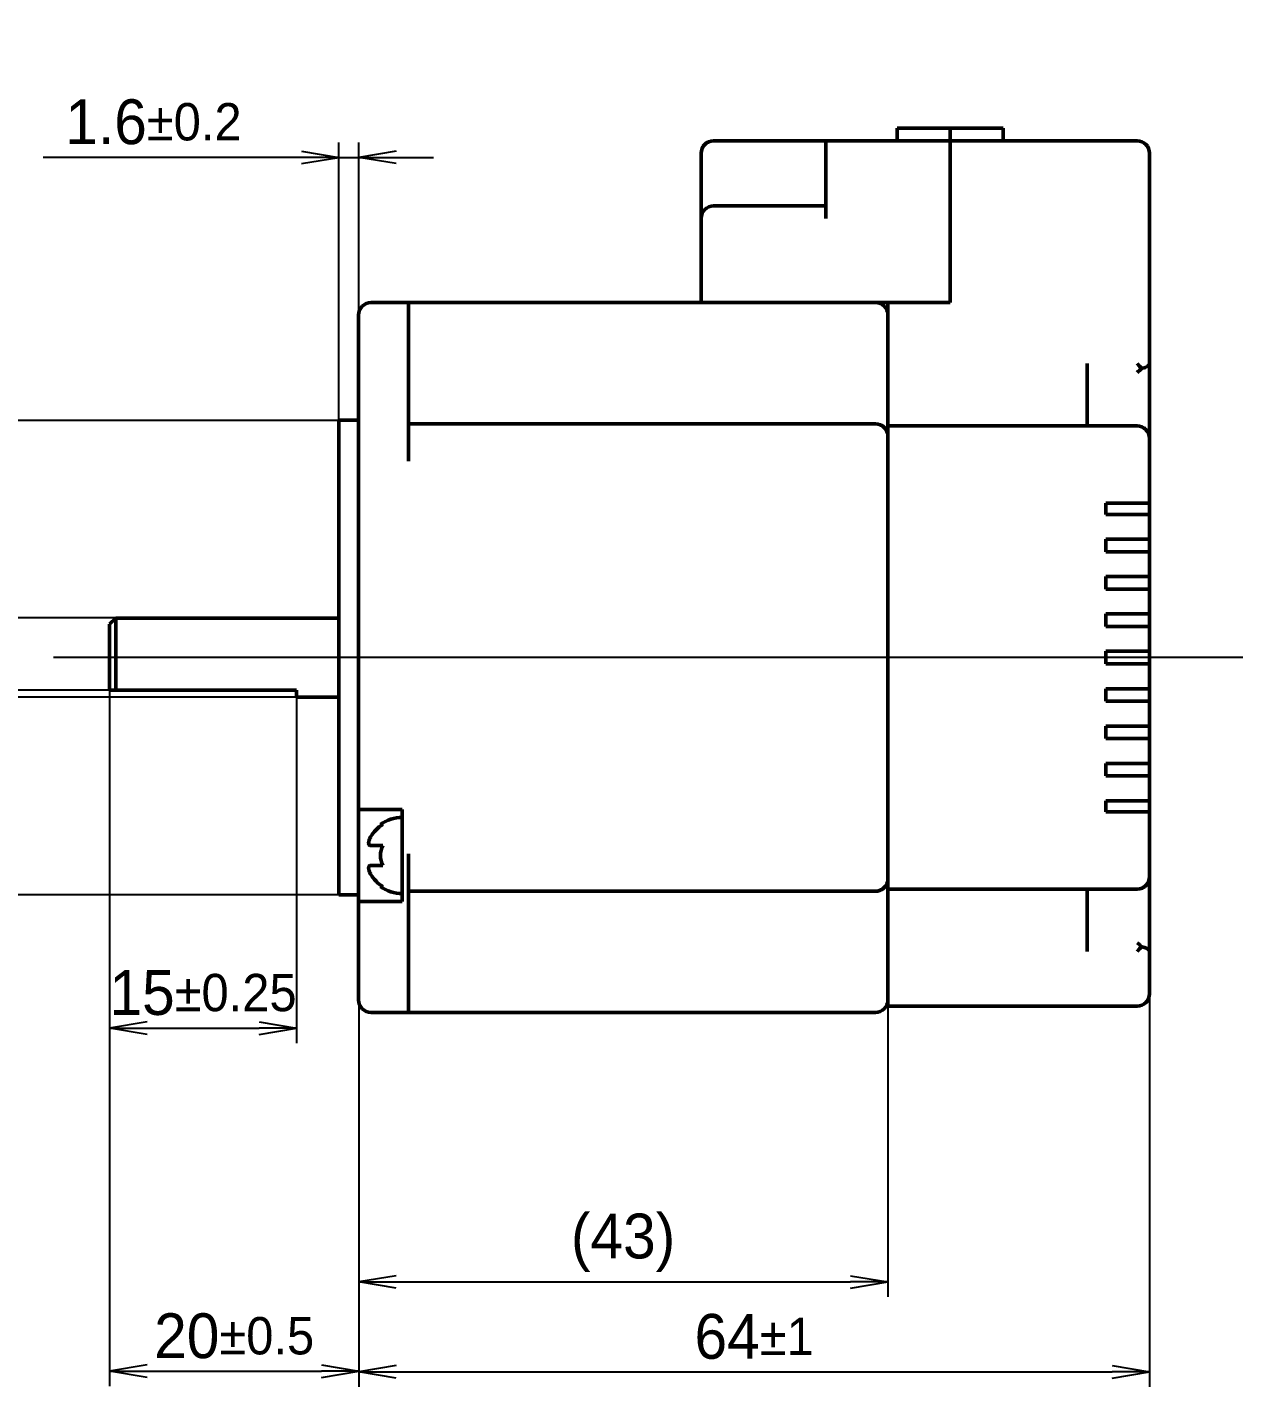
# Model space of a CAD drawing. Header units: millimetres. Extents: x 583 to 1920, y -107 to 363.
# Drawn here: x 806.7 to 904.4, y 88.1 to 197.3 of the extents above; entities that cross this region are included whole.
import ezdxf

# ---------------------------------------------------------------- set-up
doc = ezdxf.new("R2010")
doc.units = ezdxf.units.MM
doc.header["$LTSCALE"] = 1.2
doc.layers.add('외형선(ISO)', color=7, linetype='Continuous', lineweight=50)
doc.layers.add('중심선(ISO)', color=7, linetype='Continuous', lineweight=25)
doc.layers.add('치수(ISO)', color=1, linetype='Continuous', lineweight=25, true_color=0xff0000)
doc.styles.add('레이블 문자 (JIS)', font='')
doc.styles.get('레이블 문자 (JIS)').set_extended_font_data('Gulim')
doc.dimstyles.new('복사 대상기본값 (JIS)', dxfattribs={"dimscale": 1.2, "dimtxt": 3, "dimasz": 2.5, "dimexe": 1, "dimexo": 0, "dimgap": 0.8, "dimtad": 1, "dimdsep": 46, "dimtxsty": '레이블 문자 (JIS)', "dimblk": 'OPEN', "dimcen": 0.09, "dimdle": 10, "dimclrd": 256, "dimclre": 256, "dimclrt": 256, "dimadec": 0, "dimazin": 2, "dimtfac": 0.833333, "dimtmove": 0, "dimatfit": 3, "dimldrblk": 'OPEN', "dimfxl": 1, "dimtolj": 1, "dimtzin": 0, "dimlwd": -1, "dimlwe": -1, "dimarcsym": 0})

# ---------------------------------------------------------------- blocks, each defined once
blk = doc.blocks.new('_Open')
at = {"color": 0, "linetype": 'ByBlock', "lineweight": -2}
for p, q in [((-1, 0.167), (0, 0)), ((-1, -0.167), (0, 0)), ((0, 0), (-1, 0))]:
    blk.add_line(p, q, dxfattribs=at)
blk = doc.blocks.new('*D12')
at = {"layer": 'Defpoints', "color": 0}
for p in [(813.87, 149.89), (803.42, 144.09), (813.37, 144.09)]:
    blk.add_point(p, dxfattribs=at)
at = {"layer": '치수(ISO)', "color": 0}
for p, q in [((803.42, 152.89), (803.42, 186.29)), ((813.87, 149.89), (802.22, 149.89)), ((803.42, 149.89), (803.42, 144.09)), ((813.37, 144.09), (802.22, 144.09)), ((803.42, 141.09), (803.42, 138.09))]:
    blk.add_line(p, q, dxfattribs=at)
at = {"layer": '치수(ISO)', "color": 0, "linetype": 'ByBlock', "xscale": 3, "yscale": 3, "zscale": 3}
for p, rotation in [((803.42, 149.89), 270), ((803.42, 144.09), 90)]:
    blk.add_blockref('_Open', p, dxfattribs=dict(at, rotation=rotation))
at = {"layer": '치수(ISO)', "color": 0, "insert": (795.22, 177.77), "char_height": 3.6, "attachment_point": 2, "rotation": 90, "style": '레이블 문자 (JIS)'}
blk.add_mtext('\\A1;5.8{\\H3.000000;\\S 0.0^ -0.1;}', dxfattribs=at)
blk = doc.blocks.new('*D13')
at = {"layer": 'Defpoints', "color": 0}
for p in [(813.87, 149.89), (791.87, 143.54), (828.37, 143.54)]:
    blk.add_point(p, dxfattribs=at)
at = {"layer": '치수(ISO)', "color": 0}
for p, q in [((791.87, 152.89), (791.87, 197.03)), ((813.87, 149.89), (790.67, 149.89)), ((791.87, 149.89), (791.87, 143.54)), ((828.37, 143.54), (790.67, 143.54)), ((791.87, 140.54), (791.87, 137.54))]:
    blk.add_line(p, q, dxfattribs=at)
at = {"layer": '치수(ISO)', "color": 0, "linetype": 'ByBlock', "xscale": 3, "yscale": 3, "zscale": 3}
for p, rotation in [((791.87, 149.89), 270), ((791.87, 143.54), 90)]:
    blk.add_blockref('_Open', p, dxfattribs=dict(at, rotation=rotation))
at = {"layer": '치수(ISO)', "color": 0, "insert": (783.48, 182.85), "char_height": 3.6, "attachment_point": 2, "rotation": 90, "style": '레이블 문자 (JIS)'}
blk.add_mtext('\\A1;\\fGulim|b0|i0;Ø6.35{\\H3.000000;\\S 0.000^ -0.012;}', dxfattribs=at)
blk = doc.blocks.new('*D14')
at = {"layer": 'Defpoints', "color": 0}
for p in [(831.77, 165.76), (780.97, 127.66), (831.77, 127.66)]:
    blk.add_point(p, dxfattribs=at)
at = {"layer": '치수(ISO)', "color": 0}
for p, q in [((831.77, 165.76), (779.77, 165.76)), ((780.97, 162.76), (780.97, 130.66)), ((831.77, 127.66), (779.77, 127.66))]:
    blk.add_line(p, q, dxfattribs=at)
at = {"layer": '치수(ISO)', "color": 0, "linetype": 'ByBlock', "xscale": 3, "yscale": 3, "zscale": 3}
for p, rotation in [((780.97, 165.76), 90), ((780.97, 127.66), 270)]:
    blk.add_blockref('_Open', p, dxfattribs=dict(at, rotation=rotation))
at = {"layer": '치수(ISO)', "color": 0, "insert": (771.93, 146.71), "char_height": 3.6, "attachment_point": 2, "rotation": 90, "style": '레이블 문자 (JIS)'}
blk.add_mtext('\\A1;{\\fAIGDT|b0|i0;\\ln}\\fGulim|b0|i0;38.1{\\H3.000000;\\S 0.00^ -0.05;}', dxfattribs=at)
blk = doc.blocks.new('*D15')
at = {"layer": 'Defpoints', "color": 0}
for p in [(813.37, 144.09), (828.37, 143.54), (828.37, 116.95)]:
    blk.add_point(p, dxfattribs=at)
at = {"layer": '치수(ISO)', "color": 0}
for p, q in [((813.37, 144.09), (813.37, 115.75)), ((828.37, 143.54), (828.37, 115.75)), ((816.37, 116.95), (825.37, 116.95))]:
    blk.add_line(p, q, dxfattribs=at)
at = {"layer": '치수(ISO)', "color": 0, "linetype": 'ByBlock', "xscale": 3, "yscale": 3, "zscale": 3, "rotation": 180}
blk.add_blockref('_Open', (813.37, 116.95), dxfattribs=at)
at = {"layer": '치수(ISO)', "color": 0, "linetype": 'ByBlock', "xscale": 3, "yscale": 3, "zscale": 3}
blk.add_blockref('_Open', (828.37, 116.95), dxfattribs=at)
at = {"layer": '치수(ISO)', "color": 0, "insert": (820.87, 121.61), "char_height": 3.6, "attachment_point": 2, "style": '레이블 문자 (JIS)'}
blk.add_mtext('\\A1;15{\\H3.000000;%%p0.25}', dxfattribs=at)
blk = doc.blocks.new('*D16')
at = {"layer": 'Defpoints', "color": 0}
for p in [(813.37, 144.09), (833.37, 119.21), (833.37, 89.4)]:
    blk.add_point(p, dxfattribs=at)
at = {"layer": '치수(ISO)', "color": 0}
for p, q in [((813.37, 144.09), (813.37, 88.2)), ((833.37, 119.21), (833.37, 88.2)), ((816.37, 89.4), (830.37, 89.4))]:
    blk.add_line(p, q, dxfattribs=at)
at = {"layer": '치수(ISO)', "color": 0, "linetype": 'ByBlock', "xscale": 3, "yscale": 3, "zscale": 3, "rotation": 180}
blk.add_blockref('_Open', (813.37, 89.4), dxfattribs=at)
at = {"layer": '치수(ISO)', "color": 0, "linetype": 'ByBlock', "xscale": 3, "yscale": 3, "zscale": 3}
blk.add_blockref('_Open', (833.37, 89.4), dxfattribs=at)
at = {"layer": '치수(ISO)', "color": 0, "insert": (823.37, 94.05), "char_height": 3.6, "attachment_point": 2, "style": '레이블 문자 (JIS)'}
blk.add_mtext('\\A1;20{\\H3.000000;%%p0.5}', dxfattribs=at)
blk = doc.blocks.new('*D17')
at = {"layer": 'Defpoints', "color": 0}
for p in [(833.37, 119.21), (896.87, 119.71), (896.87, 89.35)]:
    blk.add_point(p, dxfattribs=at)
at = {"layer": '치수(ISO)', "color": 0}
for p, q in [((833.37, 119.21), (833.37, 88.15)), ((896.87, 119.71), (896.87, 88.15)), ((836.37, 89.35), (893.87, 89.35))]:
    blk.add_line(p, q, dxfattribs=at)
at = {"layer": '치수(ISO)', "color": 0, "linetype": 'ByBlock', "xscale": 3, "yscale": 3, "zscale": 3}
for p, rotation in [((833.37, 89.35), 180), ((896.87, 89.35), 360)]:
    blk.add_blockref('_Open', p, dxfattribs=dict(at, rotation=rotation))
at = {"layer": '치수(ISO)', "color": 0, "insert": (865.12, 94), "char_height": 3.6, "attachment_point": 2, "style": '레이블 문자 (JIS)'}
blk.add_mtext('\\A1;64{\\H3.000000;%%p1}', dxfattribs=at)
blk = doc.blocks.new('*D18')
at = {"layer": 'Defpoints', "color": 0}
for p in [(833.37, 186.88), (833.37, 172.21), (831.77, 165.76)]:
    blk.add_point(p, dxfattribs=at)
at = {"layer": '치수(ISO)', "color": 0}
for p, q in [((831.77, 165.76), (831.77, 188.08)), ((833.37, 172.21), (833.37, 188.08)), ((828.77, 186.88), (808.02, 186.88)), ((831.77, 186.88), (833.37, 186.88)), ((836.37, 186.88), (839.37, 186.88))]:
    blk.add_line(p, q, dxfattribs=at)
at = {"layer": '치수(ISO)', "color": 0, "linetype": 'ByBlock', "xscale": 3, "yscale": 3, "zscale": 3}
blk.add_blockref('_Open', (831.77, 186.88), dxfattribs=at)
at = {"layer": '치수(ISO)', "color": 0, "linetype": 'ByBlock', "xscale": 3, "yscale": 3, "zscale": 3, "rotation": 180}
blk.add_blockref('_Open', (833.37, 186.88), dxfattribs=at)
at = {"layer": '치수(ISO)', "color": 0, "insert": (816.89, 191.54), "char_height": 3.6, "attachment_point": 2, "style": '레이블 문자 (JIS)'}
blk.add_mtext('\\A1;1.6{\\H3.000000;%%p0.2}', dxfattribs=at)
blk = doc.blocks.new('*D24')
at = {"layer": 'Defpoints', "color": 0}
for p in [(833.37, 119.21), (875.87, 119.71), (875.87, 96.57)]:
    blk.add_point(p, dxfattribs=at)
at = {"layer": '치수(ISO)', "color": 0}
for p, q in [((833.37, 119.21), (833.37, 95.37)), ((875.87, 119.71), (875.87, 95.37)), ((836.37, 96.57), (872.87, 96.57))]:
    blk.add_line(p, q, dxfattribs=at)
at = {"layer": '치수(ISO)', "color": 0, "linetype": 'ByBlock', "xscale": 3, "yscale": 3, "zscale": 3, "rotation": 180}
blk.add_blockref('_Open', (833.37, 96.57), dxfattribs=at)
at = {"layer": '치수(ISO)', "color": 0, "linetype": 'ByBlock', "xscale": 3, "yscale": 3, "zscale": 3}
blk.add_blockref('_Open', (875.87, 96.57), dxfattribs=at)
at = {"layer": '치수(ISO)', "color": 0, "insert": (854.6, 102.06), "char_height": 3.6, "attachment_point": 2, "style": '레이블 문자 (JIS)'}
blk.add_mtext('\\A1;(43)', dxfattribs=at)

msp = doc.modelspace()

# ---------------------------------------------------------------- linework, layer by layer
at = {"layer": '외형선(ISO)', "color": 0}
for p, q in [((876.6157, 189.2129), (880.8657, 189.2129)), ((876.6157, 189.2129), (876.6157, 188.2129)), ((880.8657, 188.2129), (880.8657, 189.2129)), ((880.8657, 189.2129), (880.8657, 188.2129)), ((885.1157, 189.2129), (880.8657, 189.2129)), ((885.1157, 188.2129), (885.1157, 189.2129)), ((870.8657, 188.2129), (861.8657, 188.2129)), ((880.8657, 188.2129), (870.8657, 188.2129)), ((870.8657, 187.2129), (870.8657, 188.2129)), ((880.8657, 188.2129), (880.8657, 187.2129)), ((880.8657, 187.2129), (880.8657, 188.2129)), ((895.8657, 188.2129), (880.8657, 188.2129)), ((860.8657, 187.2129), (860.8657, 181.9795)), ((870.8657, 181.9795), (870.8657, 187.2129)), ((880.8657, 187.2129), (880.8657, 175.2129)), ((880.8657, 187.2129), (880.8657, 175.2129)), ((896.8657, 170.7035), (896.8657, 187.2129)), ((870.8657, 182.9795), (861.8657, 182.9795)), ((860.8657, 181.9795), (860.8657, 175.2129)), ((834.3657, 175.2129), (837.3657, 175.2129)), ((860.8657, 175.2129), (837.3657, 175.2129)), ((837.3657, 175.2129), (837.3657, 172.2129)), ((860.8657, 175.2129), (861.8657, 175.2129)), ((880.8657, 175.2129), (861.8657, 175.2129)), ((875.8657, 175.2129), (880.8657, 175.2129)), ((875.8657, 170.1129), (875.8657, 175.2129)), ((833.3657, 172.2129), (833.3657, 174.2129)), ((833.3657, 172.2129), (833.3657, 134.5129)), ((837.3657, 162.4829), (837.3657, 172.2129)), ((896.8657, 170.7035), (896.8654, 170.7035)), ((896.8657, 170.7035), (896.8657, 170.3851)), ((896.8657, 166.7182), (896.8657, 170.3851)), ((875.8657, 170.1129), (875.8657, 165.3129)), ((891.8657, 170.3234), (891.8657, 170.1129)), ((891.8657, 170.1129), (891.8657, 165.3129)), ((895.8657, 170.3234), (896.0761, 170.1129)), ((896.8657, 164.3747), (896.8657, 166.7182)), ((831.7657, 127.6629), (831.7657, 165.7629)), ((833.3657, 165.7629), (831.7657, 165.7629)), ((874.8657, 165.4829), (837.3657, 165.4829)), ((875.8657, 164.3129), (875.8657, 165.3129)), ((895.8657, 165.3129), (875.8657, 165.3129)), ((875.8657, 129.1129), (875.8657, 164.3129)), ((896.8657, 164.3395), (896.8654, 164.3395)), ((896.8657, 164.3747), (896.8657, 164.3395)), ((896.8657, 164.3395), (896.8657, 164.3129)), ((896.8657, 159.1129), (896.8657, 164.3129)), ((893.3657, 158.2129), (893.3657, 159.1129)), ((893.3657, 159.1129), (895.8657, 159.1129)), ((896.8657, 159.1129), (895.8657, 159.1129)), ((896.8657, 159.1129), (896.8657, 158.2129)), ((895.8657, 158.2129), (893.3657, 158.2129)), ((895.8657, 158.2129), (896.8657, 158.2129)), ((896.8657, 156.2129), (896.8657, 158.2129)), ((893.3657, 155.2129), (893.3657, 156.2129)), ((895.8657, 156.2129), (893.3657, 156.2129)), ((896.8657, 156.2129), (895.8657, 156.2129)), ((896.8657, 156.2129), (896.8657, 155.2129)), ((895.8657, 155.2129), (893.3657, 155.2129)), ((895.8657, 155.2129), (896.8657, 155.2129)), ((896.8657, 153.2129), (896.8657, 155.2129)), ((893.3657, 152.2129), (893.3657, 153.2129)), ((895.8657, 153.2129), (893.3657, 153.2129)), ((896.8657, 153.2129), (895.8657, 153.2129)), ((896.8657, 153.2129), (896.8657, 152.2129)), ((895.8657, 152.2129), (893.3657, 152.2129)), ((895.8657, 152.2129), (896.8657, 152.2129)), ((896.8657, 150.2129), (896.8657, 152.2129)), ((813.3657, 149.3879), (813.8657, 149.8879)), ((813.8657, 144.0879), (813.8657, 149.8879)), ((831.7657, 149.8879), (813.8657, 149.8879)), ((893.3657, 149.2129), (893.3657, 150.2129)), ((895.8657, 150.2129), (893.3657, 150.2129)), ((896.8657, 150.2129), (895.8657, 150.2129)), ((896.8657, 150.2129), (896.8657, 149.2129)), ((813.3657, 144.0879), (813.3657, 149.3879)), ((895.8657, 149.2129), (893.3657, 149.2129)), ((895.8657, 149.2129), (896.8657, 149.2129)), ((896.8657, 147.2129), (896.8657, 149.2129)), ((893.3657, 146.2129), (893.3657, 147.2129)), ((895.8657, 147.2129), (893.3657, 147.2129)), ((896.8657, 147.2129), (895.8657, 147.2129)), ((896.8657, 147.2129), (896.8657, 146.2129)), ((895.8657, 146.2129), (893.3657, 146.2129)), ((895.8657, 146.2129), (896.8657, 146.2129)), ((896.8657, 144.2129), (896.8657, 146.2129)), ((893.3657, 143.2129), (893.3657, 144.2129)), ((895.8657, 144.2129), (893.3657, 144.2129)), ((896.8657, 144.2129), (895.8657, 144.2129)), ((896.8657, 144.2129), (896.8657, 143.2129)), ((813.3657, 144.0879), (813.8657, 144.0879)), ((813.8657, 144.0879), (828.3657, 144.0879)), ((828.3657, 143.5379), (828.3657, 144.0879)), ((831.7657, 143.5379), (828.3657, 143.5379)), ((895.8657, 143.2129), (893.3657, 143.2129)), ((895.8657, 143.2129), (896.8657, 143.2129)), ((896.8657, 141.2129), (896.8657, 143.2129)), ((893.3657, 140.2129), (893.3657, 141.2129)), ((895.8657, 141.2129), (893.3657, 141.2129)), ((896.8657, 141.2129), (895.8657, 141.2129)), ((896.8657, 141.2129), (896.8657, 140.2129)), ((895.8657, 140.2129), (893.3657, 140.2129)), ((895.8657, 140.2129), (896.8657, 140.2129)), ((896.8657, 138.2129), (896.8657, 140.2129)), ((893.3657, 137.2129), (893.3657, 138.2129)), ((895.8657, 138.2129), (893.3657, 138.2129)), ((896.8657, 138.2129), (895.8657, 138.2129)), ((896.8657, 138.2129), (896.8657, 137.2129)), ((895.8657, 137.2129), (893.3657, 137.2129)), ((895.8657, 137.2129), (896.8657, 137.2129)), ((896.8657, 135.2129), (896.8657, 137.2129)), ((834.3657, 134.5129), (833.3657, 134.5129)), ((833.3657, 127.1129), (833.3657, 134.5129)), ((834.3657, 134.5129), (836.8657, 134.5129)), ((836.8657, 134.5129), (836.8657, 127.1129)), ((893.3657, 134.3129), (893.3657, 135.2129)), ((895.8657, 135.2129), (893.3657, 135.2129)), ((895.8657, 134.3129), (893.3657, 134.3129)), ((896.8657, 135.2129), (895.8657, 135.2129)), ((895.8657, 134.3129), (896.8657, 134.3129)), ((896.8657, 135.2129), (896.8657, 134.3129)), ((896.8657, 129.1129), (896.8657, 134.3129)), ((835.3125, 133.3129), (835.1186, 133.3129)), ((835.3125, 131.6129), (834.3334, 131.6129)), ((834.3334, 130.0129), (835.3125, 130.0129)), ((837.3657, 121.2129), (837.3657, 130.9429)), ((875.8657, 128.1129), (875.8657, 129.1129)), ((896.8657, 129.0864), (896.8654, 129.0864)), ((896.8657, 129.0864), (896.8657, 129.1129)), ((896.8657, 129.0512), (896.8657, 129.0864)), ((896.8657, 126.7077), (896.8657, 129.0512)), ((835.1186, 128.3129), (835.3125, 128.3129)), ((874.8657, 127.9429), (837.3657, 127.9429)), ((875.8657, 128.1129), (895.8657, 128.1129)), ((875.8657, 128.1129), (875.8657, 123.3129)), ((891.8657, 128.1129), (891.8657, 123.3129)), ((833.3657, 127.6629), (831.7657, 127.6629)), ((833.3657, 127.1129), (833.3657, 121.2129)), ((833.3657, 127.1129), (834.3657, 127.1129)), ((836.8657, 127.1129), (834.3657, 127.1129)), ((896.8657, 123.0408), (896.8657, 126.7077)), ((875.8657, 119.7129), (875.8657, 123.3129)), ((891.8657, 123.3129), (891.8657, 123.1025)), ((896.0761, 123.3129), (895.8657, 123.1025)), ((896.8657, 122.7224), (896.8654, 122.7224)), ((896.8657, 122.7224), (896.8657, 123.0408)), ((896.8657, 119.7129), (896.8657, 122.7224)), ((833.3657, 119.2129), (833.3657, 121.2129)), ((837.3657, 118.2129), (837.3657, 121.2129)), ((875.8657, 118.7129), (875.8657, 119.7129)), ((837.3657, 118.2129), (834.3657, 118.2129)), ((837.3657, 118.2129), (874.8657, 118.2129)), ((875.8657, 118.7129), (895.8657, 118.7129))]:
    msp.add_line(p, q, dxfattribs=at)
for centre, radius, start, end in [((861.8657, 187.2129), 1, 90, 180), ((895.8657, 187.2129), 1, 0, 90), ((861.8657, 181.9795), 1, 90, 180), ((834.3657, 174.2129), 1, 90, 180), ((874.8657, 174.2129), 1, 0, 90), ((874.8657, 164.4829), 1, 0, 90), ((895.8657, 164.3129), 1, 0, 90), ((836.8657, 130.8129), 2.9432, 121.852229, 149.359668), ((836.8657, 130.8129), 3.05, 90, 124.948014), ((836.8657, 130.8129), 1.7471, 152.748896, 207.251104), ((836.8657, 130.8129), 2.9432, 210.640332, 238.147771), ((874.8657, 128.9429), 1, 270, 0), ((895.8657, 129.1129), 1, 270, 0), ((836.8657, 130.8129), 3.05, 235.051986, 270), ((834.3657, 119.2129), 1, 180, 270), ((874.8657, 119.2129), 1, 270, 0), ((895.8657, 119.7129), 1, 270, 0)]:
    msp.add_arc(centre, radius, start, end, dxfattribs=at)
for centre, major_axis, start_param, end_param in [((895.8657, 170.3234), (0.9239, 0.9239), 4.3196899, 4.71620408), ((895.8657, 170.3234), (-1, 0), 2.60876739, 3.06672508), ((895.8657, 123.1025), (-0.9239, 0.9239), 4.70857389, 5.10508806), ((895.8657, 123.1025), (1, 0), 0.07486757, 0.53282526)]:
    msp.add_ellipse(centre, major_axis=major_axis, ratio=0.41421356, start_param=start_param, end_param=end_param, dxfattribs=at)
for points in [[(896.8629, 170.2924), (896.8645, 170.4298), (896.8651, 170.5674), (896.8654, 170.7035)], [(896.8657, 170.3851), (896.8657, 170.3546), (896.8648, 170.3236), (896.8629, 170.2924)], [(896.8629, 164.3877), (896.8648, 164.3831), (896.8657, 164.3788), (896.8657, 164.3747)], [(896.8657, 129.0512), (896.8657, 129.0471), (896.8648, 129.0428), (896.8629, 129.0382)], [(896.8629, 123.1335), (896.8648, 123.1023), (896.8657, 123.0713), (896.8657, 123.0408)], [(896.8654, 122.7224), (896.8651, 122.8585), (896.8645, 122.9961), (896.8629, 123.1335)]]:
    msp.add_open_spline(points, degree=3, dxfattribs=at)
for points, knots in [([(896.2519, 169.9442), (896.2268, 169.9679), (896.2014, 169.9919), (896.1423, 170.0482), (896.1086, 170.0804), (896.0761, 170.1129)], [-0.0244444247, -0.0244444247, -0.0244444247, -0.0244444247, -0.0139508047, -0.0139508047, -0.0000008635, -0.0000008635, -0.0000008635, -0.0000008635]), ([(896.7271, 170.1129), (896.671, 170.0735), (896.5989, 170.0382), (896.4353, 169.9819), (896.3475, 169.9602), (896.2519, 169.9442)], [-0.1069298508, -0.1069298508, -0.1069298508, -0.1069298508, -0.071810213, -0.071810213, -0.0402422141, -0.0402422141, -0.0402422141, -0.0402422141]), ([(896.0761, 165.2906), (896.1117, 165.2829), (896.1486, 165.2733), (896.2078, 165.2545), (896.2299, 165.2468), (896.2519, 165.2383)], [-0.0304397349, -0.0304397349, -0.0304397349, -0.0304397349, -0.0147135937, -0.0147135937, -0.0052936992, -0.0052936992, -0.0052936992, -0.0052936992]), ([(896.2519, 165.2383), (896.3263, 165.2067), (896.3961, 165.1664), (896.5695, 165.037), (896.6598, 164.9351), (896.7271, 164.8209)], [-0.0668577087, -0.0668577087, -0.0668577087, -0.0668577087, -0.042224925, -0.042224925, -0.0000148963, -0.0000148963, -0.0000148963, -0.0000148963]), ([(834.3334, 132.3129), (834.2857, 132.2323), (834.242, 132.1411), (834.1828, 131.9671), (834.1672, 131.8843), (834.1672, 131.7517), (834.1828, 131.6972), (834.242, 131.6279), (834.2857, 131.6129), (834.3334, 131.6129)], [0.144689835, 0.144689835, 0.144689835, 0.144689835, 0.172821002, 0.172821002, 0.200952169, 0.200952169, 0.229083337, 0.229083337, 0.257214504, 0.257214504, 0.257214504, 0.257214504]), ([(834.3334, 130.0129), (834.2857, 130.0129), (834.242, 129.998), (834.1828, 129.9287), (834.1672, 129.8742), (834.1672, 129.7416), (834.1828, 129.6588), (834.242, 129.4848), (834.2857, 129.3936), (834.3334, 129.3129)], [0.269163796, 0.269163796, 0.269163796, 0.269163796, 0.297294963, 0.297294963, 0.32542613, 0.32542613, 0.353557298, 0.353557298, 0.381688465, 0.381688465, 0.381688465, 0.381688465]), ([(896.2519, 128.1876), (896.2268, 128.1779), (896.2014, 128.1691), (896.1423, 128.151), (896.1086, 128.1423), (896.0761, 128.1353)], [-0.0244444247, -0.0244444247, -0.0244444247, -0.0244444247, -0.0139508047, -0.0139508047, -0.0000008635, -0.0000008635, -0.0000008635, -0.0000008635]), ([(896.7271, 128.605), (896.671, 128.5098), (896.5989, 128.4231), (896.4353, 128.2831), (896.3475, 128.2282), (896.2519, 128.1876)], [-0.1069298508, -0.1069298508, -0.1069298508, -0.1069298508, -0.071810213, -0.071810213, -0.0402422141, -0.0402422141, -0.0402422141, -0.0402422141]), ([(896.0761, 123.3129), (896.1117, 123.3485), (896.1486, 123.3838), (896.2078, 123.44), (896.2299, 123.4609), (896.2519, 123.4817)], [-0.0304397349, -0.0304397349, -0.0304397349, -0.0304397349, -0.0147135937, -0.0147135937, -0.0052936992, -0.0052936992, -0.0052936992, -0.0052936992]), ([(896.2519, 123.4817), (896.3263, 123.4693), (896.3961, 123.4533), (896.5695, 123.4015), (896.6598, 123.3602), (896.7271, 123.3129)], [-0.0668577087, -0.0668577087, -0.0668577087, -0.0668577087, -0.042224925, -0.042224925, -0.0000148963, -0.0000148963, -0.0000148963, -0.0000148963])]:
    msp.add_open_spline(points, degree=3, knots=knots, dxfattribs=at)
at = {"layer": '중심선(ISO)', "color": 0, "linetype": 'Continuous'}
msp.add_line((904.3606, 146.7129), (808.874, 146.7129), dxfattribs=at)

# ---------------------------------------------------------------- dimensions: what is measured, and where the dimension line sits
at = {"layer": '치수(ISO)', "color": 0}
for base, p1, p2, angle, text, override, picture, middle in [((791.8706, 143.5379), (813.8657, 149.8879), (828.3657, 143.5379), 90, '\\fGulim|b0|i0;Ø<>', {"dimgap": 0.8, "dimdec": 2, "dimclrd": 0, "dimclre": 0, "dimclrt": 0, "dimtol": 1, "dimlim": 0, "dimtp": 0, "dimtm": 0.012, "dimtdec": 3, "dimtofl": 1, "dimatfit": 1}, '*D13', (791.8706, 182.8501)), ((780.9662, 127.6629), (831.7657, 165.7629), (831.7657, 127.6629), 90, '{\\fAIGDT|b0|i0;\\ln}\\fGulim|b0|i0;<>', {"dimgap": 0.8, "dimdec": 2, "dimclrd": 0, "dimclre": 0, "dimclrt": 0, "dimtol": 1, "dimlim": 0, "dimtp": 0, "dimtm": 0.05, "dimtdec": 2, "dimtofl": 0, "dimatfit": 1}, '*D14', (780.9662, 146.7129)), ((875.8657354935, 96.57009809), (833.3657354935, 119.2129495413), (875.8657354935, 119.7129495413), 180, '(<>)', {"dimgap": 0.8, "dimdec": 0, "dimclrd": 0, "dimclre": 0, "dimclrt": 0, "dimtol": 0, "dimlim": 0, "dimtp": 0, "dimtm": 0, "dimtdec": 0, "dimtofl": 0, "dimatfit": 1}, '*D24', (854.6037354935, 96.57009809))]:
    dim = msp.add_linear_dim(base=base, p1=p1, p2=p2, angle=angle, text=text, dimstyle='복사 대상기본값 (JIS)', override=override, dxfattribs=at)
    dim.commit()
    dim.dimension.update_dxf_attribs({"geometry": picture, "text_midpoint": middle, "dimtype": 160})
for base, p1, p2, angle, override, picture, middle in [((833.3657, 186.8792), (831.7657, 165.7629), (833.3657, 172.2129), 180, {"dimgap": 0.8, "dimdec": 2, "dimclrd": 0, "dimclre": 0, "dimclrt": 0, "dimtol": 1, "dimlim": 0, "dimtp": 0.2, "dimtm": 0.2, "dimtdec": 1, "dimtofl": 1, "dimatfit": 1}, '*D18', (816.8943, 186.8792)), ((803.4218, 144.0879), (813.8657, 149.8879), (813.3657, 144.0879), 90, {"dimgap": 0.8, "dimdec": 2, "dimclrd": 0, "dimclre": 0, "dimclrt": 0, "dimtol": 1, "dimlim": 0, "dimtp": 0, "dimtm": 0.1, "dimtdec": 1, "dimtofl": 1, "dimatfit": 1}, '*D12', (803.4218, 177.7676)), ((828.3657, 116.9505), (813.3657, 144.0879), (828.3657, 143.5379), 180, {"dimgap": 0.8, "dimdec": 2, "dimclrd": 0, "dimclre": 0, "dimclrt": 0, "dimtol": 1, "dimlim": 0, "dimtp": 0.25, "dimtm": 0.25, "dimtdec": 2, "dimtofl": 0, "dimatfit": 1}, '*D15', (820.8657, 116.9505)), ((833.3657, 89.3958), (813.3657, 144.0879), (833.3657, 119.2129), 180, {"dimgap": 0.8, "dimdec": 2, "dimclrd": 0, "dimclre": 0, "dimclrt": 0, "dimtol": 1, "dimlim": 0, "dimtp": 0.5, "dimtm": 0.5, "dimtdec": 1, "dimtofl": 0, "dimatfit": 1}, '*D16', (823.3657, 89.3958)), ((896.8657354935, 89.348521935), (833.3657354935, 119.2129495413), (896.8657354935, 119.7129495413), 180, {"dimgap": 0.8, "dimdec": 0, "dimclrd": 0, "dimclre": 0, "dimclrt": 0, "dimtol": 1, "dimlim": 0, "dimtp": 1, "dimtm": 1, "dimtdec": 0, "dimtofl": 0, "dimatfit": 1}, '*D17', (865.1157354935, 89.348521935))]:
    dim = msp.add_linear_dim(base=base, p1=p1, p2=p2, angle=angle, dimstyle='복사 대상기본값 (JIS)', override=override, dxfattribs=at)
    dim.commit()
    dim.dimension.update_dxf_attribs({"geometry": picture, "text_midpoint": middle, "dimtype": 160})

doc.saveas('drawing.dxf')
